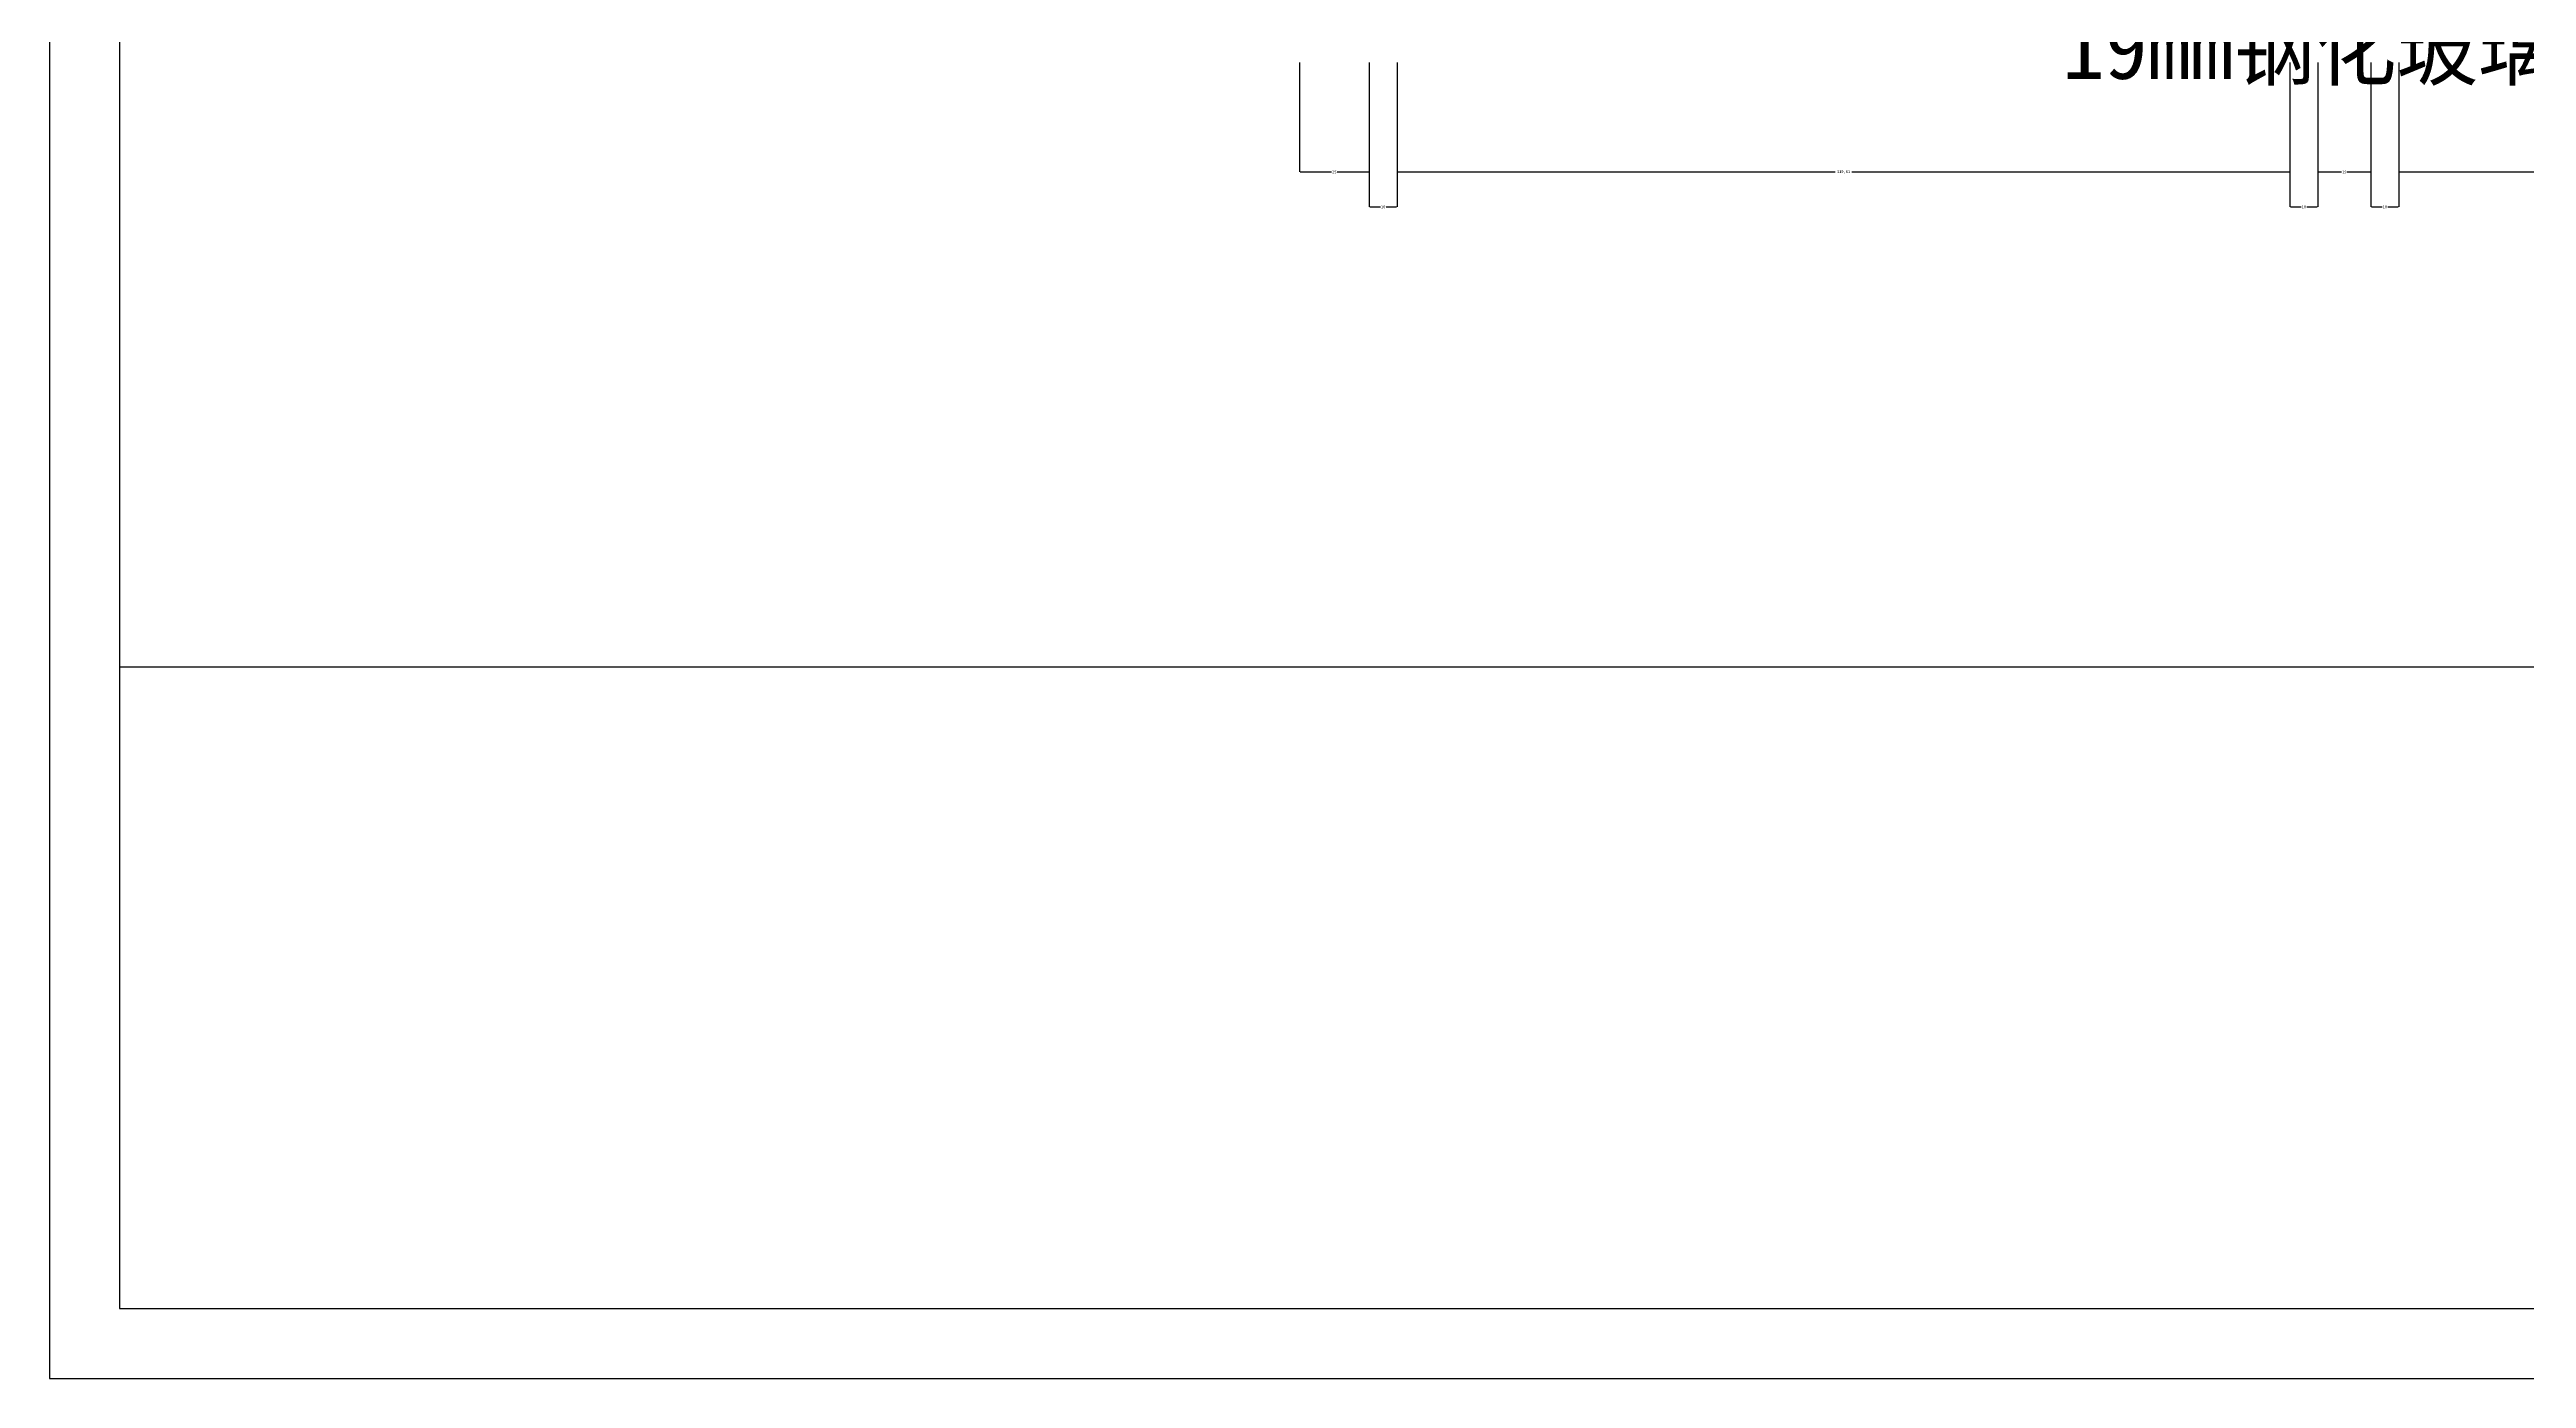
# Model space of a CAD drawing. Header units: metres. Extents: x 6342 to 7863, y -189 to 1911.
# Drawn here: x 6342 to 7229, y -189 to 287 of the extents above; entities that cross this region are included whole.
import ezdxf

# ---------------------------------------------------------------- set-up
doc = ezdxf.new("R2010")
doc.units = ezdxf.units.M
for name, color, linetype in [('ASHADE', 1, 'Continuous'), ('图层1', 8, 'Continuous'), ('图框', 5, 'Continuous'), ('外形', 3, 'Continuous')]:
    doc.layers.add(name, color=color, linetype=linetype)
doc.dimstyles.get("Standard").update_dxf_attribs({"dimtxt": 2.5, "dimasz": 2.5, "dimexe": 1.25, "dimexo": 0.625, "dimtad": 1, "dimcen": 2.5, "dimazin": 3, "dimtfac": 1, "dimtmove": 0, "dimatfit": 3})

# ---------------------------------------------------------------- blocks, each defined once
blk = doc.blocks.new('_CLOSEDFILLED')
at = {"color": 0, "linetype": 'BYBLOCK'}
blk.add_solid([(-1, 0.2), (0, 0), (-1, -0.2)], dxfattribs=at)
blk = doc.blocks.new('*D9')
for p, q in [((6789.36, 281.96), (6789.36, 242.78)), ((6814.36, 281.96), (6814.36, 242.78)), ((6789.61, 242.78), (6800.86, 242.78)), ((6802.86, 242.78), (6814.11, 242.78))]:
    blk.add_line(p, q)
at = {"layer": 'Defpoints'}
for p in [(6789.36, 281.96), (6814.36, 281.96), (6789.36, 242.78)]:
    blk.add_point(p, dxfattribs=at)
at = {"xscale": 0.25, "yscale": 0.25, "rotation": 180}
blk.add_blockref('_CLOSEDFILLED', (6789.36, 242.78), dxfattribs=at)
at = {"xscale": 0.25, "yscale": 0.25}
blk.add_blockref('_CLOSEDFILLED', (6814.36, 242.78), dxfattribs=at)
at = {"insert": (6801.86, 242.78), "char_height": 1, "attachment_point": 5}
blk.add_mtext('25', dxfattribs=at)
blk = doc.blocks.new('*D10')
for p, q in [((6814.36, 281.96), (6814.36, 230.28)), ((6824.36, 281.96), (6824.36, 230.28)), ((6814.61, 230.28), (6818.36, 230.28)), ((6820.36, 230.28), (6824.11, 230.28))]:
    blk.add_line(p, q)
at = {"layer": 'Defpoints'}
for p in [(6814.36, 281.96), (6824.36, 281.96), (6814.36, 230.28)]:
    blk.add_point(p, dxfattribs=at)
at = {"xscale": 0.25, "yscale": 0.25, "rotation": 180}
blk.add_blockref('_CLOSEDFILLED', (6814.36, 230.28), dxfattribs=at)
at = {"xscale": 0.25, "yscale": 0.25}
blk.add_blockref('_CLOSEDFILLED', (6824.36, 230.28), dxfattribs=at)
at = {"insert": (6819.36, 230.28), "char_height": 1, "attachment_point": 5}
blk.add_mtext('10', dxfattribs=at)
blk = doc.blocks.new('*D11')
for p, q in [((6824.36, 281.96), (6824.36, 242.78)), ((7143.87, 281.96), (7143.87, 242.78)), ((6824.61, 242.78), (6981.115, 242.78)), ((6987.115, 242.78), (7143.62, 242.78))]:
    blk.add_line(p, q)
at = {"layer": 'Defpoints'}
for p in [(6824.36, 281.96), (7143.87, 281.96), (6824.36, 242.78)]:
    blk.add_point(p, dxfattribs=at)
at = {"xscale": 0.25, "yscale": 0.25, "rotation": 180}
blk.add_blockref('_CLOSEDFILLED', (6824.36, 242.78), dxfattribs=at)
at = {"xscale": 0.25, "yscale": 0.25}
blk.add_blockref('_CLOSEDFILLED', (7143.87, 242.78), dxfattribs=at)
at = {"insert": (6984.115, 242.78), "char_height": 1, "attachment_point": 5}
blk.add_mtext('319,51', dxfattribs=at)
blk = doc.blocks.new('*D12')
for p, q in [((7143.87, 281.96), (7143.87, 230.28)), ((7153.87, 281.96), (7153.87, 230.28)), ((7144.12, 230.28), (7147.87, 230.28)), ((7149.87, 230.28), (7153.62, 230.28))]:
    blk.add_line(p, q)
at = {"layer": 'Defpoints'}
for p in [(7143.87, 281.96), (7153.87, 281.96), (7143.87, 230.28)]:
    blk.add_point(p, dxfattribs=at)
at = {"xscale": 0.25, "yscale": 0.25, "rotation": 180}
blk.add_blockref('_CLOSEDFILLED', (7143.87, 230.28), dxfattribs=at)
at = {"xscale": 0.25, "yscale": 0.25}
blk.add_blockref('_CLOSEDFILLED', (7153.87, 230.28), dxfattribs=at)
at = {"insert": (7148.87, 230.28), "char_height": 1, "attachment_point": 5}
blk.add_mtext('10', dxfattribs=at)
blk = doc.blocks.new('*D13')
for p, q in [((7153.87, 281.96), (7153.87, 242.78)), ((7172.87, 281.96), (7172.87, 242.78)), ((7154.12, 242.78), (7162.37, 242.78)), ((7164.37, 242.78), (7172.62, 242.78))]:
    blk.add_line(p, q)
at = {"layer": 'Defpoints'}
for p in [(7153.87, 281.96), (7172.87, 281.96), (7153.87, 242.78)]:
    blk.add_point(p, dxfattribs=at)
at = {"xscale": 0.25, "yscale": 0.25, "rotation": 180}
blk.add_blockref('_CLOSEDFILLED', (7153.87, 242.78), dxfattribs=at)
at = {"xscale": 0.25, "yscale": 0.25}
blk.add_blockref('_CLOSEDFILLED', (7172.87, 242.78), dxfattribs=at)
at = {"insert": (7163.37, 242.78), "char_height": 1, "attachment_point": 5}
blk.add_mtext('19', dxfattribs=at)
blk = doc.blocks.new('*D14')
for p, q in [((7172.87, 281.96), (7172.87, 230.28)), ((7182.87, 281.96), (7182.87, 230.28)), ((7173.12, 230.28), (7176.87, 230.28)), ((7178.87, 230.28), (7182.62, 230.28))]:
    blk.add_line(p, q)
at = {"layer": 'Defpoints'}
for p in [(7172.87, 281.96), (7182.87, 281.96), (7172.87, 230.28)]:
    blk.add_point(p, dxfattribs=at)
at = {"xscale": 0.25, "yscale": 0.25, "rotation": 180}
blk.add_blockref('_CLOSEDFILLED', (7172.87, 230.28), dxfattribs=at)
at = {"xscale": 0.25, "yscale": 0.25}
blk.add_blockref('_CLOSEDFILLED', (7182.87, 230.28), dxfattribs=at)
at = {"insert": (7177.87, 230.28), "char_height": 1, "attachment_point": 5}
blk.add_mtext('10', dxfattribs=at)
blk = doc.blocks.new('*D15')
for p, q in [((7182.87, 281.96), (7182.87, 242.78)), ((7532.87, 281.96), (7532.87, 242.78)), ((7183.12, 242.78), (7356.37, 242.78)), ((7359.37, 242.78), (7532.62, 242.78))]:
    blk.add_line(p, q)
at = {"layer": 'Defpoints'}
for p in [(7182.87, 281.96), (7532.87, 281.96), (7182.87, 242.78)]:
    blk.add_point(p, dxfattribs=at)
at = {"xscale": 0.25, "yscale": 0.25, "rotation": 180}
blk.add_blockref('_CLOSEDFILLED', (7182.87, 242.78), dxfattribs=at)
at = {"xscale": 0.25, "yscale": 0.25}
blk.add_blockref('_CLOSEDFILLED', (7532.87, 242.78), dxfattribs=at)
at = {"insert": (7357.87, 242.78), "char_height": 1, "attachment_point": 5}
blk.add_mtext('350', dxfattribs=at)

msp = doc.modelspace()

# ---------------------------------------------------------------- linework, layer by layer
at = {"layer": '图层1'}
for p, q in [((6342.01, 1911.05), (6342.01, -188.95)), ((6342.01, -188.95), (7827.01, -188.95))]:
    msp.add_line(p, q, dxfattribs=at)
at = {"layer": '图框'}
for p, q in [((6367.01, 1886.05), (6367.01, -163.95)), ((6367.01, -163.95), (7802.01, -163.95))]:
    msp.add_line(p, q, dxfattribs=at)
at = {"layer": '外形'}
msp.add_line((6367.01, 65.65), (7802.01, 65.65), dxfattribs=at)

# ---------------------------------------------------------------- texts
at = {"layer": 'ASHADE', "insert": (7062.29, 298.58), "char_height": 22.5, "attachment_point": 1}
msp.add_mtext('19mm钢化玻璃', dxfattribs=at)

# ---------------------------------------------------------------- dimensions: what is measured, and where the dimension line sits
for base, p1, p2, picture, middle in [((6789.36, 242.78), (6789.36, 281.96), (6814.36, 281.96), '*D9', (6801.86, 242.78)), ((6814.36, 230.28), (6814.36, 281.96), (6824.36, 281.96), '*D10', (6819.36, 230.28)), ((6824.36, 242.78), (6824.36, 281.96), (7143.87, 281.96), '*D11', (6984.115, 242.78)), ((7143.87, 230.28), (7143.87, 281.96), (7153.87, 281.96), '*D12', (7148.87, 230.28)), ((7153.87, 242.78), (7153.87, 281.96), (7172.87, 281.96), '*D13', (7163.37, 242.78)), ((7172.87, 230.28), (7172.87, 281.96), (7182.87, 281.96), '*D14', (7177.87, 230.28)), ((7182.87, 242.78), (7182.87, 281.96), (7532.87, 281.96), '*D15', (7357.87, 242.78))]:
    dim = msp.add_linear_dim(base=base, p1=p1, p2=p2, dimstyle='Standard')
    dim.commit()
    dim.dimension.update_dxf_attribs({"geometry": picture, "text_midpoint": middle})

doc.saveas('drawing.dxf')
